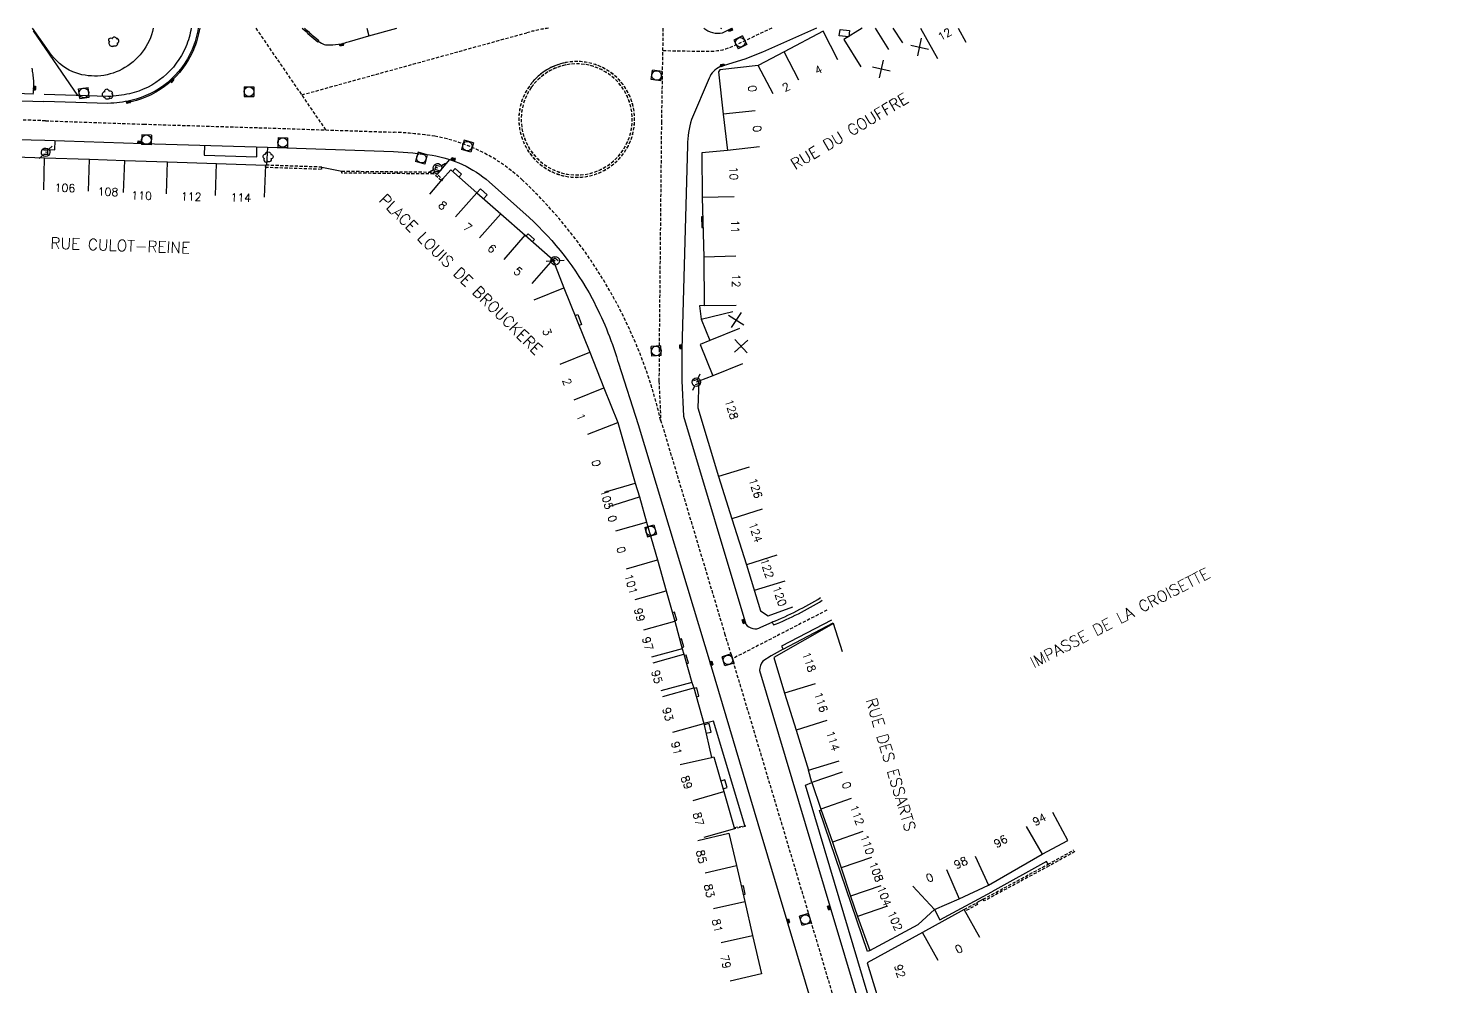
# Model space of a CAD drawing. Header units: millimetres. Extents: x 159999 to 161001, y 122000 to 123000.
# Drawn here: x 160583.5 to 160803.6, y 122850.3 to 123000 of the extents above; entities that cross this region are included whole.
import ezdxf
from ezdxf.enums import TextEntityAlignment as Align

# ---------------------------------------------------------------- set-up
doc = ezdxf.new("R2010")
doc.units = ezdxf.units.MM
doc.linetypes.add('DASHED', pattern=[0.75, 0.5, -0.25])
doc.layers.get('0').update_dxf_attribs({"linetype": 'CONTINUOUS'})
for name, color, linetype in [('W0001', 6, 'DASHED'), ('W0008', 7, 'CONTINUOUS'), ('W0017', 7, 'CONTINUOUS'), ('W0100', 7, 'CONTINUOUS'), ('W0112', 1, 'DASHED'), ('W0300', 7, 'CONTINUOUS'), ('W0334', 7, 'CONTINUOUS'), ('W0400', 7, 'CONTINUOUS'), ('W0420', 7, 'CONTINUOUS'), ('W0471', 7, 'CONTINUOUS'), ('W0989', 7, 'CONTINUOUS'), ('W0991', 7, 'CONTINUOUS'), ('W1102', 7, 'CONTINUOUS'), ('W1471', 7, 'CONTINUOUS')]:
    doc.layers.add(name, color=color, linetype=linetype)
doc.styles.get("Standard").update_dxf_attribs({"font": 'romans.shx', "width": 0.85})

# ---------------------------------------------------------------- blocks, each defined once
blk = doc.blocks.new('t991o')
at = {"color": 0, "linetype": 'Continuous'}
for p, q in [((-1, 1), (1, -1)), ((-1, -1), (1, 1))]:
    blk.add_line(p, q, dxfattribs=at)
blk = doc.blocks.new('T400')
for p, q in [((-0.15, 0.3), (0.15, 0.3)), ((-0.15, -0.25), (-0.15, 0.3)), ((-0.15, 0.15), (0.15, 0.15)), ((-0.15, 0), (0.15, 0)), ((0.15, 0.3), (0.15, -0.25)), ((-0.15, -0.15), (0.15, -0.15)), ((-0.15, -0.25), (-0.15, -0.3)), ((-0.15, -0.3), (0.15, -0.3)), ((0.15, -0.3), (0.15, -0.25))]:
    blk.add_line(p, q)
blk = doc.blocks.new('T420')
for p, q in [((0.7499999999708962, 0.75), (-0.7500000000291038, 0.75)), ((-0.7500000000291038, 0.75), (-0.7500000000291038, -0.75)), ((0.75, 0.75), (0.75, -0.75)), ((0.7499999999708962, -0.75), (-0.7500000000291038, -0.75))]:
    blk.add_line(p, q)
blk.add_ellipse((0, 0), major_axis=(-0.5303300858918937, 0.5303300858918937), ratio=0.9999999999925214, start_param=3.926990816990981, end_param=10.21017612417057)
blk = doc.blocks.new('T471')
for p, q in [((-0.333334, 0.333334), (-0.333334, -0.333334)), ((-0.333334, 0.333334), (0.333334, 0.333334)), ((-0.333334, 0), (0, 0)), ((0.500001, 0.500001), (1.000002, 1.000002)), ((-0.500001, -0.500001), (-1.000002, -1.000002)), ((-0.333334, -0.333334), (0.333334, -0.333334))]:
    blk.add_line(p, q)
blk.add_ellipse((0, 0), major_axis=(0.4714054636000732, 0.4714054636000732), ratio=1, start_param=5.497787143782138, end_param=11.78097245096172)
blk = doc.blocks.new('T300')
for p, q in [((-0.7999991999999999, 0.5142852), (-0.8571420000000001, 0.3428568)), ((-0.8571420000000001, 0.3428568), (-0.8571420000000001, 0.1714284)), ((-0.8571420000000001, 0.1714284), (-0.7428564, 0.05714279999999999)), ((-0.6857135999999999, 0.6285708), (-0.7999991999999999, 0.5142852)), ((-0.7999991999999999, -0.05714279999999999), (-0.7428564, 0.05714279999999999)), ((-0.7428564, 0.05714279999999999), (-0.6857135999999999, 0.1142856)), ((-0.5714279999999999, 0.6857135999999999), (-0.6857135999999999, 0.6285708)), ((-0.4571423999999999, 0.6857135999999999), (-0.5714279999999999, 0.6857135999999999)), ((-0.285714, 0.6285708), (-0.4571423999999999, 0.6857135999999999)), ((-0.285714, 0.6285708), (-0.1714284, 0.7428564)), ((-0.2285712, 0.5714279999999999), (-0.285714, 0.6285708)), ((-0.1714284, 0.7428564), (-0.05714279999999999, 0.7999991999999999)), ((-0.05714279999999999, 0.7999991999999999), (0.05714279999999999, 0.7999991999999999)), ((0.05714279999999999, 0.7999991999999999), (0.2285712, 0.7428564)), ((0.2285712, 0.7428564), (0.3428568, 0.6285708)), ((0.3428568, 0.6285708), (0.3999996, 0.5142852)), ((0.4571423999999999, 0.4571423999999999), (0.3428568, 0.4571423999999999)), ((0.3999996, 0.5142852), (0.3999996, 0.4571423999999999)), ((0.5714279999999999, 0.3999996), (0.4571423999999999, 0.4571423999999999)), ((0.5714279999999999, 0.3999996), (0.6857135999999999, 0.285714)), ((0.6857135999999999, 0.285714), (0.7428564, 0.1714284)), ((0.7428564, 0.05714279999999999), (0.6857135999999999, -0.1714284)), ((0.7428564, 0.1714284), (0.7428564, 0.05714279999999999)), ((-0.7999991999999999, -0.1714284), (-0.7999991999999999, -0.05714279999999999)), ((-0.7999991999999999, -0.2285712), (-0.7999991999999999, -0.1714284)), ((-0.7428564, -0.3428568), (-0.7999991999999999, -0.2285712)), ((-0.6857135999999999, -0.3999996), (-0.7428564, -0.3428568)), ((-0.5142852, -0.4571423999999999), (-0.6857135999999999, -0.3999996)), ((-0.3999996, -0.4571423999999999), (-0.5142852, -0.4571423999999999)), ((-0.3999996, -0.4571423999999999), (-0.3428568, -0.4571423999999999)), ((-0.3428568, -0.4571423999999999), (-0.3428568, -0.3999996)), ((-0.3428568, -0.5142852), (-0.3428568, -0.4571423999999999)), ((-0.285714, -0.6285708), (-0.3428568, -0.5142852)), ((-0.1714284, -0.7428564), (-0.285714, -0.6285708)), ((-0.05714279999999999, -0.7999991999999999), (-0.1714284, -0.7428564)), ((0.05714279999999999, -0.7999991999999999), (-0.05714279999999999, -0.7999991999999999)), ((0.1714284, -0.7428564), (0.05714279999999999, -0.7999991999999999)), ((0.2285712, -0.6857135999999999), (0.1714284, -0.7428564)), ((0.285714, -0.4571423999999999), (0.2285712, -0.4571423999999999)), ((0.285714, -0.6285708), (0.2285712, -0.6857135999999999)), ((0.4571423999999999, -0.3999996), (0.285714, -0.4571423999999999)), ((0.3428568, -0.5142852), (0.285714, -0.6285708)), ((0.3428568, -0.5142852), (0.3428568, -0.4571423999999999)), ((0.5714279999999999, -0.3428568), (0.4571423999999999, -0.3999996)), ((0.6285708, -0.285714), (0.5714279999999999, -0.3428568)), ((0.6857135999999999, -0.1714284), (0.6285708, -0.285714))]:
    blk.add_line(p, q)
blk = doc.blocks.new('T1471')
at = {"color": 0, "linetype": 'Continuous', "flags": 128}
blk.add_lwpolyline([(-0.75, -0.5000000000001137), (-0.75, 0.4999999999998863), (0.75, 0.4999999999998863), (0.75, -0.5000000000001137), (-0.75, -0.5000000000001137)], dxfattribs=at)

msp = doc.modelspace()

# ---------------------------------------------------------------- linework, layer by layer
at = {"layer": 'W0001'}
for points in [[(160629.9636739719, 122984.110004079), (160619.0525731573, 123000)], [(160708.1913500064, 122909.1022999897), (160693.4031444117, 122901.4976681517)]]:
    msp.add_lwpolyline(points, dxfattribs=at)
for points in [[(160626.2011088191, 122989.5894828177), (160661.3067339474, 122999.2910936733, -0.03178790692096538), (160664.6980079842, 123000)], [(160682.5857804903, 123000), (160682.3463329851, 122985.386162464), (160681.9858136848, 122949.8973004041), (160681.9636566768, 122944.8629409684), (160682.2280931011, 122938.7823272673), (160692.2114187481, 122905.4808998616), (160705.4239234551, 122861.3193370763), (160715.7004, 122826.6804, 0.01261923597634093), (160720.8362796554, 122812.7575110884, -0.02378536325572059), (160730.3668312498, 122782.1814482397), (160733.4593621978, 122771.3010142104), (160735.0152515834, 122753.9466123456, -0.03095363209144962), (160735.1250189875, 122749.9600385872, -0.001030586976978693), (160735.1198824567, 122749.7900841185), (160734.6053081238, 122733.8521656051)], [(160586.1708697545, 122985.5311477557), (160601.5152460831, 122985.0073260797), (160620.931282229, 122984.4119587015), (160640.6120675549, 122983.7540261991, -0.02412188897510015), (160646.9680994041, 122983.1214220339, -0.1444227785612983), (160660.6362058978, 122976.2815371717, -0.1479229071439368), (160682.2280931011, 122938.7823272673)]]:
    msp.add_lwpolyline(points, format="xyb", dxfattribs=at)
at = {"layer": 'W0001', "flags": 128}
msp.add_lwpolyline([(160699.5727430742, 123000), (160693.550586222, 122997.184709595, -0.1139102597815866), (160689.5722026167, 122996.3348369815), (160682.5276180937, 122996.4502623915)], format="xyb", dxfattribs=at)
msp.add_lwpolyline([(160586.1708697545, 122985.5311477557), (160541.3456211183, 122987.1577505852), (160518.6165285413, 122987.7006716396), (160460.267376106, 122989.3434126275), (160403.8046953255, 122990.8031142958), (160344.8584092976, 122992.5931006349), (160319.6298990807, 122992.8923263228), (160289.2296944502, 122992.6530199627)], dxfattribs=at)
at = {"layer": 'W0008', "flags": 128}
for points in [[(160479.6372109527, 123000), (160479.6186549601, 122997.4966081094, 0.03467973800513072), (160479.6955161726, 122996.2568859543, 0.04583075671281822), (160479.903425889, 122995.3394174507, 0.02958572484744725), (160480.1611456678, 122994.6819871189, 0.02958572484747881), (160480.4946621186, 122994.059571741, 0.05612532859953923), (160481.1723990582, 122993.1195217404, 0.05612532859943154), (160482.042222338, 122992.3537353311, 0.09365777112782271), (160483.7958347696, 122991.5643594312, 0.09365777112786684), (160485.7165746565, 122991.4693375476), (160497.9295323695, 122991.1218001642), (160551.5982406261, 122989.579863956), (160585.9052, 122988.5429)], [(160584.2645383238, 122989.6993619749, 0.02148128329618072), (160584.3420673563, 122990.7664825046, 0.0214812832966148), (160584.3277448115, 122991.8363198009, 0.01948627983357613), (160584.2353721797, 122992.802560369, 0.01948627983358646), (160584.06805194, 122993.7586761967)]]:
    msp.add_lwpolyline(points, format="xyb", dxfattribs=at)
at = {"layer": 'W0008'}
for points in [[(160610.2441398231, 123000, -0.0638465517835696), (160609.2557999893, 122996.6004000045, -0.2433925172125303), (160599.5637, 122988.51), (160599.5168187649, 122988.7215654976, -0.04778851191929959), (160595.9282, 122988.2544), (160585.9052, 122988.5429)], [(160626.2472569405, 123000, 0.009927654652489638), (160628.6905, 122997.8757), (160628.6905, 122997.8757), (160628.7671262022, 122997.9656185344), (160629.2564768129, 122997.6639315074, 0.1270779328865773), (160630.1120000003, 122997.3996000061, 0.09919137522344233), (160633.6489, 122997.9373), (160636.6565, 122998.7983), (160641.0048943383, 123000, 0.3294933959333068)], [(160706.5594027139, 123000), (160698.1363, 122996.2712), (160695.3525, 122995.1721), (160691.4775000001, 122993.9431, 0.2054593048951182), (160689.8086, 122992.2152), (160687.0428, 122985.7308, 0.08043353737306652), (160686.4293, 122981.6685), (160685.5567, 122949.8405), (160685.5351, 122944.9327), (160685.7765, 122939.3818), (160695.5032, 122906.9364, 0.383388612625333), (160697.8909, 122906.4358), (160699.6301, 122907.2398), (160699.8293, 122906.7918, 0.04501342549223358), (160707.4646000129, 122910.6440999793)], [(160688.9509734757, 123000, 0.2204255546386926), (160691.8881, 122999.2625), (160693.359516873, 123000)], [(160586.0681, 122982.5207), (160601.4177, 122981.9967), (160620.8348, 122981.4013), (160640.4847, 122980.7444, -0.02401853603108728), (160646.525599999, 122980.1418999935, -0.1442161879727261), (160655.4376, 122976.0126), (160661.6787, 122970.4173, -0.08464105330036324), (160671.525, 122957.764, -0.05098148627165842), (160675.4987, 122948.1114), (160675.6429, 122947.6938), (160678.704, 122938.0963), (160690.116, 122900.2961), (160697.4148, 122875.7646), (160702.086, 122860.1161), (160710.3498, 122832.4249)], [(160708.9181, 122907.5605), (160701.121, 122903.4769), (160701.3529769634, 122903.0339703346), (160699.4779, 122901.9937), (160698.1675996496, 122901.1471989424, 0.1715416253270183), (160697.6738, 122899.6568), (160708.8186, 122862.3324), (160719.1431, 122827.7453), (160721.5233, 122821.714, -0.05285107639379086), (160732.1302268503, 122794.6242062438), (160739.8571308461, 122766.0575970651, 0.1129444844726715), (160750.1943, 122746.6354, 0.2123283509580745), (160767.2249, 122744.0297, -0.192024816901268), (160775.065, 122743.6087, 0.0171140083443811), (160775.3832, 122743.4427, 0.1753611598031017), (160784.7261, 122745.2528), (160804.6397, 122755.4517)]]:
    msp.add_lwpolyline(points, format="xyb", dxfattribs=at)
at = {"layer": 'W0008', "flags": 128}
msp.add_lwpolyline([(160579.6716352061, 122982.6759765981), (160586.0681, 122982.5207)], dxfattribs=at)
at = {"layer": 'W0017', "flags": 128}
msp.add_lwpolyline([(160584.2645383238, 122989.6993619749), (160577.3715437864, 122989.9804456056), (160577.5146289943, 122991.8463672715, 0.05427430891068056), (160578.492439031, 122991.9290848499, 0.0542743089106692), (160579.4295417, 122992.2202776613, 0.04460709847109764), (160580.1384354146, 122992.6065136957, 0.0446070984709499), (160580.7675840343, 122993.1123601023)], format="xyb", dxfattribs=at)
at = {"layer": 'W0100'}
for points in [[(160709.9055845072, 122995.0804230099), (160707.5896, 122999.5117), (160701.4889, 122996.3232), (160697.4416, 122994.1611), (160691.4545, 122993.4807), (160691.2799, 122993.2072), (160691.9918, 122986.5793), (160692.6754, 122980.8838), (160688.6367, 122980.548), (160688.7309, 122973.5744), (160688.9756, 122964.2494), (160689.0232, 122956.697), (160694.023100695, 122956.7285125355)], [(160691.5761377814, 123000), (160691.6662, 122999.9504), (160691.7539245658, 123000)], [(160585.8861275789, 122974.7693009818), (160586.0378, 122979.767), (160593.0431, 122979.5544), (160598.5376, 122979.3507), (160605.2395, 122979.1225), (160620.4997, 122978.6048), (160620.3301732744, 122973.6076747575)], [(160646.1764243133, 122974.0793930909), (160648.1852, 122976.4083), (160649.4477, 122977.872), (160653.516, 122974.2887), (160657.2573, 122971.0036), (160661.0879, 122967.6549), (160665.4122, 122963.8933), (160662.1306412485, 122960.1208509068)], [(160662.4726241406, 122957.5858243385), (160667.1101, 122959.455), (160671.1712, 122949.3793), (160673.3683, 122943.8149), (160675.522, 122938.4371), (160678.2564, 122928.9234), (160678.9209, 122926.791), (160680.0327, 122922.8318), (160681.7223, 122916.9541), (160683.0835, 122912.1045), (160684.4191, 122907.3575), (160685.5997, 122903.0722), (160680.7792897193, 122901.7441771364)], [(160688.5763, 122954.5521), (160693.4826849193, 122955.7535547222)], [(160688.5735, 122954.5563), (160689.9222, 122951.221), (160688.412, 122950.6078), (160690.3793, 122945.7184), (160688.1973, 122944.8923), (160688.0284, 122940.681), (160691.2523, 122929.9761), (160693.3162, 122923.3819), (160695.63, 122916.1566), (160697.8189, 122909.0201), (160699.0002, 122908.2363), (160702.863292034, 122909.6249325931)], [(160710.6372606191, 122902.5902546555), (160709.2217, 122907.0086), (160699.8857, 122901.6993), (160701.5831, 122896.1536), (160703.3968, 122890.3549), (160705.3037, 122884.0893), (160710.087074025, 122885.5450928895)], [(160681.0335524027, 122900.8723631319), (160685.8486, 122902.2197), (160687.0784, 122897.8247), (160682.2633524027, 122896.4773631319)], [(160682.5814157343, 122895.6421259283), (160687.3981, 122896.9836), (160688.954, 122891.397), (160690.142, 122886.1146), (160690.523, 122886.2053), (160692.1084, 122880.7952), (160693.7714, 122874.9685), (160688.9633943354, 122873.5962458218)], [(160710.5571501454, 122883.8006247556), (160705.831, 122882.1686), (160707.2611, 122878.0272), (160709.0854, 122872.8531), (160710.4138, 122868.865), (160711.877, 122864.4475), (160712.9853, 122861.24), (160714.865, 122855.9576), (160722.4602, 122859.9986), (160724.9894, 122862.3272), (160728.8648, 122864.0231), (160733.424, 122866.1261), (160741.8109, 122870.9793), (160745.7971, 122873.1028), (160743.4462908294, 122877.5157011142)], [(160688.0081840359, 122873.1204101367), (160692.8778, 122874.2548), (160694.0547, 122869.2027), (160695.3468, 122863.6027), (160696.5446, 122858.2791), (160697.966, 122852.3214), (160693.1025028651, 122851.1610571114)], [(160732.0507168314, 122857.9807833076), (160729.6401, 122862.3613), (160723.1317, 122858.7797), (160714.4486, 122854.0007), (160717.6928, 122843.4593), (160719.4844, 122837.235), (160722.3006, 122828.2667), (160724.3439, 122821.6407), (160729.1218757874, 122823.1141135114)]]:
    msp.add_lwpolyline(points, dxfattribs=at)
at = {"layer": 'W0100', "flags": 128}
for points in [[(160713.6667904108, 123000), (160710.8202557746, 122998.2130740944), (160713.4786343551, 122993.9783340407)], [(160715.7058270206, 123000), (160717.7878126345, 122996.6834415779)], [(160718.4931639525, 123000), (160719.9685374681, 122997.694789088)], [(160574.6991618865, 122973.2066733854), (160574.853111833, 122978.2043027648), (160578.2261643172, 122978.1003972508), (160578.2846652969, 122979.9994964149), (160586.0378, 122979.767)]]:
    msp.add_lwpolyline(points, dxfattribs=at)
at = {"layer": 'W0112'}
for points in [[(160662.1972833649, 122991.5644203576, 0.02153657622566291), (160661.7226523692, 122990.9470025005, 46.43263578768803)], [(160662.3581160808, 122991.1807568518, 0.01604796375753266), (160662.0236219466, 122990.7356091165, 62.31320154437705)]]:
    msp.add_lwpolyline(points, format="xyb", close=True, dxfattribs=at)
for points in [[(160661.7226523692, 122990.9470025005, 5.209663150604014), (160667.3277870227, 122994.6128233993, 0.1523156894777814), (160662.6073815132, 122992.0204975323, 5.209663150604014)], [(160662.0236219466, 122990.7356091165, 5.209663150610098), (160667.4008201431, 122994.2523570171, 0.1525514943517592), (160662.8668293933, 122991.7596847145, 0.1919509901294193)]]:
    msp.add_lwpolyline(points, format="xyb", dxfattribs=at)
for points in [[(160620.4892309127, 122978.3049827253), (160629.3184309127, 122977.9966827253), (160629.3289, 122978.2965), (160620.4997, 122978.6048)], [(160632.427, 122977.6756), (160646.901, 122977.5246), (160648.1852, 122976.4083), (160647.9883861103, 122976.1818838062), (160646.7874940039, 122977.2257678261), (160632.4238704204, 122977.3756163242)]]:
    msp.add_lwpolyline(points, close=True, dxfattribs=at)
for points in [[(160693.737246827, 122875.1340206657), (160695.4097468271, 122875.4791206657), (160695.4439, 122875.3136), (160693.7714, 122874.9685)], [(160746.9146479175, 122871.3950061097), (160742.8692761618, 122869.1565470647), (160732.7256965467, 122863.6814023974), (160732.5832, 122863.9454), (160742.7254, 122869.4198), (160746.7694, 122871.6575)], [(160729.6401, 122862.3613), (160731.5683, 122863.4021), (160731.7107993031, 122863.1381038852), (160729.7825993031, 122862.0973038852)]]:
    msp.add_lwpolyline(points, dxfattribs=at)
at = {"layer": 'W0334'}
for points in [[(160603.0015424147, 123000, -0.2213906071558135), (160598.1189, 122993.578, -0.2200744508098521), (160590.422, 122993.1794, -0.1354426050553375), (160586.743, 122996.2989), (160584.1584500154, 123000)], [(160608.9362478786, 123000, -0.05998672246491343), (160608.0691987342, 122997.1078080007, -0.243567060918012), (160599.2770414695, 122989.7694094503, -0.04732334432477478), (160595.9249269146, 122989.3298673636), (160585.936127699, 122989.6173829351)], [(160610.0247564398, 123000, -0.0632497727100341), (160609.056550654, 122996.6856023583, -0.2434195048667449), (160599.5168187649, 122988.7215654976, -0.2434195048667449)], [(160626.6104762137, 123000, 0.00661769409598099), (160628.2296746128, 122998.5827444852), (160628.8482862822, 122998.0608574377), (160628.7671262022, 122997.9656185344)], [(160699.6450916282, 122907.2566303731, 0.04501342549223358), (160707.2001781384, 122911.0684595819, 0.04501342549223358)]]:
    msp.add_lwpolyline(points, format="xyb", dxfattribs=at)
for points in [[(160584.2319, 122999.5932), (160591.1468, 122989.4674)], [(160636.3380013347, 123000), (160636.6565, 122998.7983)], [(160586.1302, 122981.0761), (160587.6147, 122980.9769), (160587.6582670237, 122982.4664153593)], [(160611.004696542, 122981.702727278), (160610.9496, 122980.1889), (160619.1516, 122979.8912), (160619.1839581903, 122981.451920907)], [(160620.8348, 122981.4013), (160620.6767706059, 122978.5986170086)], [(160647.3347386516, 122977.1475695867), (160649.2991518044, 122979.4940632083)], [(160629.3289, 122978.2965), (160632.427, 122977.6756)], [(160649.7207622674, 122977.6314906908), (160650.1306, 122978.0968), (160651.1284, 122977.183), (160650.7358984727, 122976.7373733532)], [(160653.5384775719, 122974.2689632583), (160654.1053, 122974.9145), (160655.1203, 122973.9837), (160654.5730941207, 122973.3605039462)], [(160688.8111574857, 122970.5159567889), (160688.5994, 122970.5104), (160688.6507, 122968.8852), (160688.8538107792, 122968.8905298882)], [(160662.2288510539, 122966.662415324), (160662.5259, 122967.0039), (160661.5188, 122967.8936), (160661.2149923372, 122967.5443455667)], [(160665.4122, 122963.8933), (160667.1101, 122959.455)], [(160668.8584046305, 122955.1174084694), (160669.2747, 122955.2852), (160669.8804, 122953.7103), (160669.489118363, 122953.5525904755)], [(160689.0232, 122956.697), (160688.2763, 122956.6342), (160688.5735, 122954.5563)], [(160684.4024985221, 122907.4177594556), (160684.7678, 122907.5184), (160684.3837, 122908.7985), (160684.0408088703, 122908.7020253017)], [(160685.5438263302, 122903.2750082644), (160685.8418, 122903.3571), (160685.4898, 122904.6169), (160685.1964040262, 122904.5360694195)], [(160685.5997, 122903.0722), (160685.8486, 122902.2197)], [(160686.257109254, 122900.7597893061), (160686.5577, 122900.8439), (160686.2091, 122902.0977), (160685.9064358227, 122902.0130091228)], [(160687.0784, 122897.8247), (160687.3981, 122896.9836)], [(160687.791027482, 122895.5727582553), (160688.2023, 122895.6873), (160687.8604, 122896.9625), (160687.436830798, 122896.8445335586)], [(160695.3847, 122875.4719), (160690.4623, 122891.752), (160688.954, 122891.397)], [(160689.2974165608, 122889.8700104033), (160690.0964, 122890.0497), (160689.813, 122891.3883), (160688.9972180528, 122891.2048324562)], [(160691.9866346682, 122881.2107182424), (160692.5916, 122881.388), (160692.2711, 122882.5923), (160691.6362845674, 122882.4062708348)], [(160724.249221993, 122821.9477212277), (160722.786, 122821.4559), (160704.85, 122881.7931), (160705.831, 122882.1686), (160705.3037, 122884.0893)], [(160714.865, 122855.9576), (160714.5463, 122855.8066), (160707.0352, 122877.8285), (160707.2984343275, 122877.9213119641)], [(160742.7254, 122869.4198), (160742.4902, 122869.8207), (160733.9588, 122865.088)], [(160695.1002870646, 122864.6710944261), (160695.4453, 122864.7507), (160695.1555, 122866.065), (160694.7977157214, 122865.9824476667)], [(160724.9934, 122862.3285), (160725.8284, 122860.746), (160733.9588, 122865.088)], [(160732.5832, 122863.9454), (160731.5683, 122863.4021)]]:
    msp.add_lwpolyline(points, dxfattribs=at)
at = {"layer": 'W0334', "flags": 128}
msp.add_lwpolyline([(160701.3529769634, 122903.0339703346), (160709.1500769634, 122907.1175703347)], dxfattribs=at)
at = {"layer": 'W1102'}
for p, q in [((160703.8049791229, 122991.8917419773), (160701.4889, 122996.3232)), ((160699.7975437817, 122989.7509379965), (160697.4416, 122994.1611)), ((160696.9635906852, 122987.1133179829), (160691.9918, 122986.5793)), ((160697.6397697555, 122981.4796463989), (160692.6754, 122980.8838)), ((160592.891424157, 122974.5565882252), (160593.0431, 122979.5544)), ((160598.3523600715, 122974.3541325617), (160598.5376, 122979.3507)), ((160605.0693483826, 122974.1253960351), (160605.2395, 122979.1225)), ((160612.6997608285, 122973.8665353963), (160612.8692875528, 122978.8636605997)), ((160650.2111996519, 122970.5365946066), (160653.516, 122974.2887)), ((160693.7308488866, 122973.6419397478), (160688.7309, 122973.5744)), ((160653.9582623171, 122967.2464267989), (160657.2573, 122971.0036)), ((160657.7970887944, 122963.8905193735), (160661.0879, 122967.6549)), ((160693.9738793757, 122964.3805612829), (160688.9756, 122964.2494)), ((160694.5575633058, 122953.0954084462), (160689.9222, 122951.221)), ((160666.5336078361, 122947.5100774609), (160671.1712, 122949.3793)), ((160695.0178986687, 122947.5847875242), (160690.3793, 122945.7184)), ((160668.7177026886, 122941.9786144431), (160673.3683, 122943.8149)), ((160670.8565871471, 122936.5686966267), (160675.522, 122938.4371)), ((160696.0401782597, 122931.4180229251), (160691.2523, 122929.9761)), ((160673.4509476969, 122927.5422308673), (160678.2564, 122928.9234)), ((160674.1453917608, 122925.3028527364), (160678.9209, 122926.791)), ((160698.0880411569, 122924.875425062), (160693.3162, 122923.3819)), ((160675.2188990514, 122921.4800158278), (160680.0327, 122922.8318)), ((160700.3917946435, 122917.6814972978), (160695.63, 122916.1566)), ((160676.916807181, 122915.5727160119), (160681.7223, 122916.9541)), ((160701.6275433387, 122913.6532149455), (160696.8475234109, 122912.1870921093)), ((160678.269534481, 122910.753301991), (160683.0835, 122912.1045)), ((160679.6059080085, 122906.0032764433), (160684.4191, 122907.3575)), ((160706.3642527287, 122897.6169912115), (160701.5831, 122896.1536)), ((160684.1311903717, 122890.0538199798), (160688.954, 122891.397)), ((160708.1688234081, 122891.8474791739), (160703.3968, 122890.3549)), ((160685.2638444471, 122885.0175136762), (160690.142, 122886.1146)), ((160687.3100618597, 122879.3890734427), (160692.1084, 122880.7952)), ((160711.9873492608, 122879.6592589819), (160707.2611, 122878.0272)), ((160713.8008814215, 122874.5156988591), (160709.0854, 122872.8531)), ((160739.3066360535, 122875.3069624276), (160741.8109, 122870.9793)), ((160689.1850732283, 122868.0683076191), (160694.0547, 122869.2027)), ((160715.1575613224, 122870.4451039444), (160710.4138, 122868.865)), ((160731.3207598621, 122870.6858206072), (160733.424, 122866.1261)), ((160726.8599082635, 122868.6045950385), (160728.8648, 122864.0231)), ((160716.6237967354, 122866.0197723222), (160711.877, 122864.4475)), ((160721.6027501678, 122866.0055967859), (160724.9894, 122862.3272)), ((160690.4747320507, 122862.4785573219), (160695.3468, 122863.6027)), ((160717.6710232291, 122862.8590762447), (160712.9853, 122861.24)), ((160691.6665492571, 122857.1815477459), (160696.5446, 122858.2791)), ((160725.5423168203, 122854.3991833277), (160723.1317, 122858.7797))]:
    msp.add_line(p, q, dxfattribs=at)
at = {"layer": 'W1102', "flags": 128}
for points in [[(160722.7778705787, 123000), (160725.4640795317, 122995.291042451)], [(160728.6876769711, 123000), (160729.8875499725, 122997.8158794728)]]:
    msp.add_lwpolyline(points, dxfattribs=at)

# ---------------------------------------------------------------- block references
at = {"layer": 'W0300'}
for p, rotation in [((160596.7176, 122997.8474), 230.092489666636), ((160595.7962, 122989.701), 187.380374751102), ((160620.9395, 122979.9286), 88.81226544099691)]:
    msp.add_blockref('T300', p, dxfattribs=dict(at, rotation=rotation))
at = {"layer": 'W0400'}
for p, rotation in [((160693.154, 122999.7258), 116.6208336149631), ((160632.4163, 122997.4221), 105.1485021916509), ((160691.8419, 122994.2029), 287.597012104176), ((160605.9311, 122991.8544), 323.19589302777), ((160584.4649654581, 122990.6671427424), 358.2218587453863), ((160599.1230000001, 122988.4618), 102.1393980906906), ((160600.9165, 122982.2254), 88.04481329425305), ((160649.8465, 122979.5653), 74.297526465153), ((160685.3836, 122950.2595), 358.429565904519), ((160695.1736, 122907.3624), 16.688032453536), ((160690.1471, 122900.8191), 16.799231479095), ((160708.5081, 122862.6492), 16.62525031972299), ((160702.1344, 122860.5427), 16.62077698473305)]:
    msp.add_blockref('T400', p, dxfattribs=dict(at, rotation=rotation))
at = {"layer": 'W0420'}
for p, rotation in [((160694.6594, 122997.7964), 26.62083361496311), ((160681.5991, 122992.6061), 261.4119293200729), ((160592.1675, 122989.8829), 187.380374751102), ((160617.942, 122990.0821), 88.81226544099691), ((160601.9311, 122982.5793), 358.044813294253), ((160623.2104, 122982.1466), 88.81226544099691), ((160652.0602, 122981.5759), 344.297526465153), ((160644.8578, 122979.6973), 344.297526465153), ((160681.5496, 122949.5802), 272.490135232132), ((160680.667, 122921.4956), 106.702118610846), ((160692.7479, 122901.3363), 286.799231479095), ((160704.824, 122860.7813), 286.620776984733)]:
    msp.add_blockref('T420', p, dxfattribs=dict(at, rotation=rotation))
at = {"layer": 'W0471'}
for p, rotation in [((160586.1955, 122980.619), 178.351265127205), ((160647.3813, 122978.2022), 344.297526465153), ((160665.7588, 122963.6739), 318.980811198372), ((160687.7973, 122944.7116), 200.736546317977)]:
    msp.add_blockref('T471', p, dxfattribs=dict(at, rotation=rotation))
at = {"layer": 'W0991'}
for p, rotation in [((160722.6646159438, 122997.0457748242), 32.61992248480569), ((160716.696574927, 122993.6369917878), 32.11874628192187), ((160716.696574927, 122993.6369917878), 32.11874628192187), ((160694.0201241125, 122954.4244815842), 282.5075769599328), ((160694.7877309873, 122950.3400979852), 87.61996510850047)]:
    msp.add_blockref('t991o', p, dxfattribs=dict(at, rotation=rotation))
at = {"layer": 'W1471', "rotation": 173.0137667957113}
msp.add_blockref('T1471', (160710.9283170743, 122999.2288445381), dxfattribs=at)

# ---------------------------------------------------------------- texts
at = {"layer": 'W0989'}
for s, rotation, p in [('RUE DU GOUFFRE', 30.85432936058609, (160711.7182093593, 122983.9057048575)), ('PLACE LOUIS DE BROUCKERE', 315.4139717533042, (160651.0167227299, 122961.540294145)), ('RUE CULOT-REINE', 358.0161614405807, (160597.8466418045, 122966.0631726987)), ('IMPASSE DE LA CROISETTE', 27.21387159181743, (160753.9524984528, 122907.9111292936)), ('RUE DES ESSARTS', 286.6880324535142, (160718.178322301, 122884.9864792539))]:
    msp.add_text(s, height=1.75, rotation=rotation, dxfattribs=at).set_placement(p, align=Align.MIDDLE)
at = {"layer": 'W0991'}
for s, rotation, p in [('12', 29.70245103650241, (160726.5752209517, 122999.040648292)), ('4', 27.59529108933676, (160706.855281815, 122993.4860824936)), ('0', 276.8441617922315, (160696.5495448274, 122990.5629934997)), ('2', 28.11148898473869, (160701.8012614523, 122990.8213399869)), ('0', 276.8441617921926, (160697.3016802204, 122984.2964821909)), ('10', 271.5031700202577, (160693.634472447, 122977.3146422372)), ('106', 358.2607731916792, (160589.2092664972, 122975.0435203077)), ('108', 357.876820900057, (160595.9334899903, 122974.4417422703)), ('110', 358.0496355532664, (160601.1822020291, 122973.8479761179)), ('112', 358.2000154479496, (160608.9202089962, 122973.6924893755)), ('114', 358.2000154479373, (160616.6766384308, 122973.5466665402)), ('8', 318.714736486558, (160648.1938119826, 122972.3079938488)), ('7', 318.714736486969, (160652.0847309845, 122968.8915107027)), ('11', 271.5031700199256, (160693.8523641312, 122969.0112505153)), ('6', 318.8400006966913, (160655.8776755558, 122965.5684730862)), ('5', 318.9806607532105, (160659.9638650215, 122962.0056851401)), ('12', 270.3685463928871, (160693.9984900354, 122960.5545369092)), ('3', 291.9516738189209, (160664.5031159883, 122952.5479508997)), ('2', 291.5465553744684, (160667.6256552623, 122944.744345952)), ('128', 286.7620303491858, (160693.3140673328, 122940.469011015)), ('1', 291.5720375525181, (160669.7871449178, 122939.2736555349)), ('0', 286.0355556543239, (160672.153767422, 122932.055463747)), ('126', 287.3803574775711, (160697.0641097083, 122928.1467239936)), ('105', 284.96592, (160673.7981697288, 122926.4225418018)), ('0', 285.6855016346171, (160674.6821454061, 122923.3914342821)), ('124', 287.7569281569134, (160697.0673331861, 122921.254338883)), ('0', 286.0359963345695, (160676.0678531162, 122918.5263659198)), ('122', 287.55432, (160698.8370842771, 122915.6432338248)), ('101', 285.6785249056265, (160677.593170831, 122913.1630090014)), ('120', 289.08279, (160700.8007768895, 122911.2954495962)), ('99', 285.7134313175274, (160678.9377212448, 122908.3782892171)), ('97', 285.4028797047276, (160680.1925988639, 122903.8737267898)), ('118', 288.5871308908795, (160705.4162565324, 122901.0113869839)), ('95', 285.6325749454376, (160681.6484524027, 122898.6748631319)), ('116', 287.3684825383622, (160707.2665380684, 122894.7322351927)), ('93', 285.5000022674161, (160683.356303053, 122892.8479729541)), ('114', 286.9286201067181, (160709.1279487166, 122888.6962860317)), ('91', 282.67480846431, (160684.6975174094, 122887.535666828)), ('89', 289.9787177379764, (160686.2869531534, 122882.2032935595)), ('0', 289.0520865206732, (160711.2722497031, 122881.7299418688)), ('112', 289.4217869740834, (160712.8941153411, 122877.0874789205)), ('87', 285.9292902391412, (160688.1367280976, 122876.4926596323)), ('94', 28.08242984446731, (160741.3764634414, 122876.4113317709)), ('110', 288.4326043205497, (160714.4792213719, 122872.4804014018)), ('96', 30.05643614320215, (160735.3136979578, 122872.9963915174)), ('85', 283.1132117571344, (160688.5966286321, 122870.5943588779)), ('108', 290.7855, (160715.8906790288, 122868.2324381333)), ('98', 25.01156504488885, (160729.0903340628, 122869.6452078229)), ('0', 26.30655921077856, (160724.2313292156, 122867.3050959122)), ('83', 282.9918572474035, (160689.8299026395, 122865.2734324705)), ('104', 290.73213, (160717.1474099822, 122864.4394242834)), ('81', 282.6802810707585, (160691.0706406539, 122859.8300525339)), ('102', 292.71708, (160718.8395237977, 122860.5825782666)), ('0', 28.82417430398543, (160728.7965168259, 122856.1899833177)), ('79', 283.4150423693463, (160692.3845260611, 122854.1713024286)), ('92', 286.9763276492037, (160719.5760178688, 122852.7270792641))]:
    msp.add_text(s, height=1.25, rotation=rotation, dxfattribs=at).set_placement(p, align=Align.MIDDLE)

doc.saveas('drawing.dxf')
